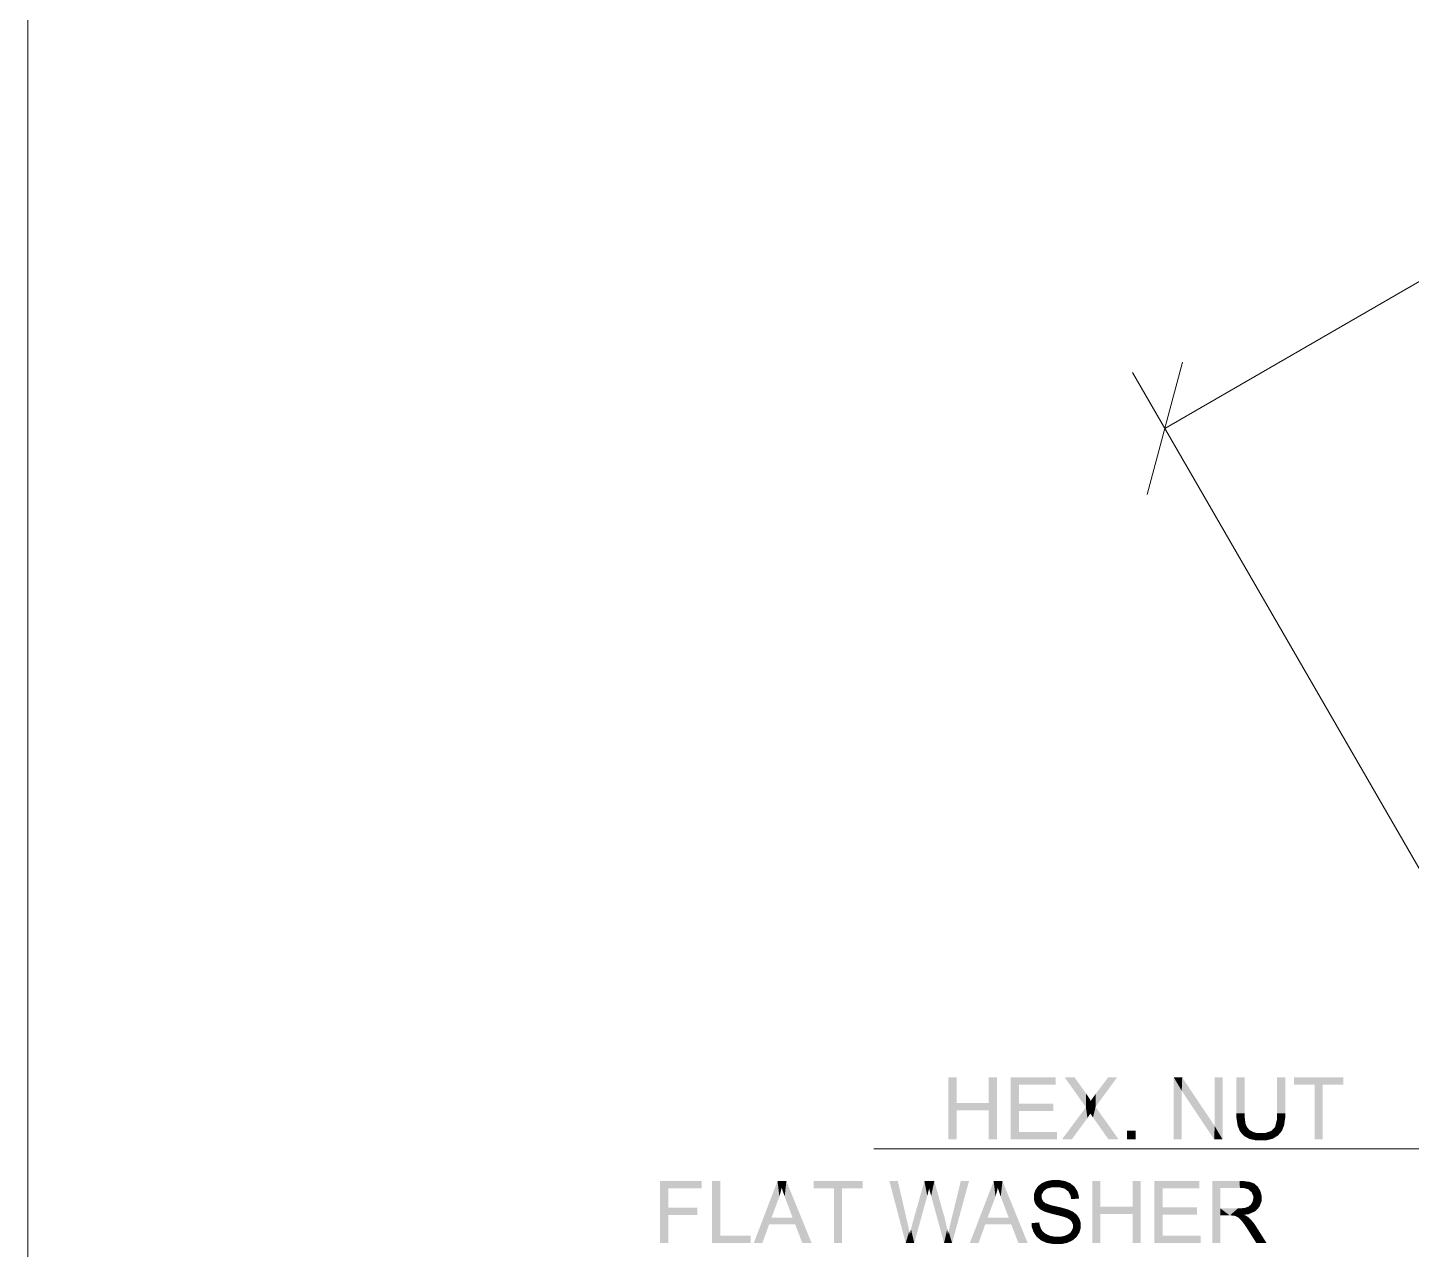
# Model space of a CAD drawing. Header units: millimetres. Extents: x 2 to 579, y 1 to 405.
# Drawn here: x 166.63 to 185.94, y 103.58 to 120.62 of the extents above; entities that cross this region are included whole.
import ezdxf

# ---------------------------------------------------------------- set-up
doc = ezdxf.new("R2010")
doc.units = ezdxf.units.MM
doc.linetypes.add('XKITLINE00', pattern=[0])
doc.layers.add('LinkedObject', color=7, linetype='Continuous', lineweight=0)

# ---------------------------------------------------------------- blocks, each defined once
blk = doc.blocks.new('*A4')
at = {"layer": 'LinkedObject'}
for points in [[(179.591, 105.622), (179.477, 105.113), (179.477, 105.977)], [(179.591, 105.622), (179.477, 105.977), (179.591, 105.977)], [(180.155, 105.977), (180.04, 105.622), (180.04, 105.977)], [(180.04, 105.52), (180.04, 105.622), (180.155, 105.977)], [(180.04, 105.52), (180.155, 105.977), (180.155, 105.113)], [(180.46, 105.611), (180.346, 105.113), (180.346, 105.977)], [(180.46, 105.611), (180.346, 105.977), (180.46, 105.875)], [(180.971, 105.875), (180.346, 105.977), (180.971, 105.977)], [(180.46, 105.875), (180.346, 105.977), (180.971, 105.875)], [(181.238, 105.977), (181.395, 105.561), (181.101, 105.977)], [(181.395, 105.756), (181.395, 105.561), (181.238, 105.977)], [(181.53, 105.567), (181.531, 105.747), (181.829, 105.977)], [(181.829, 105.977), (181.531, 105.747), (181.705, 105.977)], [(182.622, 105.977), (182.732, 105.791), (182.622, 105.113)], [(182.732, 105.791), (182.622, 105.977), (182.739, 105.977)], [(182.732, 105.791), (182.739, 105.977), (183.185, 105.113)], [(183.185, 105.113), (182.739, 105.977), (183.192, 105.299)], [(183.302, 105.977), (183.192, 105.299), (183.192, 105.977)], [(183.302, 105.113), (183.192, 105.299), (183.302, 105.977)], [(183.611, 105.977), (183.496, 105.478), (183.496, 105.977)], [(183.611, 105.478), (183.496, 105.478), (183.611, 105.977)], [(184.176, 105.977), (184.062, 105.478), (184.062, 105.977)], [(184.176, 105.478), (184.062, 105.478), (184.176, 105.977)], [(184.301, 105.977), (184.585, 105.875), (184.301, 105.875)], [(184.699, 105.875), (184.585, 105.875), (184.301, 105.977)], [(184.699, 105.875), (184.301, 105.977), (184.985, 105.977)], [(184.585, 105.113), (184.699, 105.875), (184.699, 105.113)], [(184.585, 105.875), (184.699, 105.875), (184.585, 105.113)], [(184.699, 105.875), (184.985, 105.977), (184.985, 105.875)], [(179.591, 105.52), (179.477, 105.113), (179.591, 105.622)], [(179.591, 105.622), (180.04, 105.52), (179.591, 105.52)], [(180.04, 105.622), (180.04, 105.52), (179.591, 105.622)], [(180.46, 105.509), (180.346, 105.113), (180.46, 105.611)], [(180.939, 105.509), (180.46, 105.611), (180.939, 105.611)], [(180.46, 105.509), (180.46, 105.611), (180.939, 105.509)], [(181.419, 105.722), (181.395, 105.561), (181.395, 105.756)], [(181.454, 105.669), (181.395, 105.561), (181.419, 105.722)], [(181.464, 105.65), (181.395, 105.561), (181.454, 105.669)], [(181.395, 105.561), (181.464, 105.65), (181.53, 105.567)], [(181.478, 105.673), (181.53, 105.567), (181.464, 105.65)], [(181.512, 105.721), (181.53, 105.567), (181.478, 105.673)], [(181.531, 105.747), (181.53, 105.567), (181.512, 105.721)], [(182.622, 105.113), (182.732, 105.791), (182.732, 105.113)], [(179.477, 105.113), (179.591, 105.52), (179.591, 105.113)], [(180.04, 105.52), (180.155, 105.113), (180.04, 105.113)], [(180.46, 105.215), (180.346, 105.113), (180.46, 105.509)], [(181.395, 105.561), (181.417, 105.413), (181.061, 105.113)], [(181.061, 105.113), (181.417, 105.413), (181.198, 105.113)], [(181.53, 105.567), (181.458, 105.475), (181.395, 105.561)], [(181.417, 105.413), (181.395, 105.561), (181.423, 105.421)], [(181.423, 105.421), (181.395, 105.561), (181.444, 105.452)], [(181.444, 105.452), (181.395, 105.561), (181.458, 105.475)], [(181.458, 105.475), (181.53, 105.567), (181.466, 105.461)], [(181.466, 105.461), (181.53, 105.567), (181.484, 105.434)], [(181.484, 105.434), (181.53, 105.567), (181.494, 105.421)], [(181.494, 105.421), (181.53, 105.567), (181.711, 105.113)], [(181.711, 105.113), (181.53, 105.567), (181.852, 105.113)], [(183.611, 105.478), (183.496, 105.409), (183.496, 105.478)], [(183.611, 105.422), (183.496, 105.409), (183.611, 105.478)], [(183.611, 105.422), (183.529, 105.261), (183.496, 105.409)], [(183.621, 105.339), (183.529, 105.261), (183.611, 105.422)], [(184.035, 105.287), (184.176, 105.478), (184.146, 105.271)], [(184.062, 105.397), (184.176, 105.478), (184.035, 105.287)], [(184.176, 105.478), (184.062, 105.397), (184.062, 105.478)], [(184.146, 105.271), (184.176, 105.478), (184.161, 105.309)], [(184.161, 105.309), (184.176, 105.478), (184.176, 105.413)], [(182.091, 105.234), (181.97, 105.113), (181.97, 105.234)], [(182.091, 105.113), (181.97, 105.113), (182.091, 105.234)], [(183.192, 105.299), (183.302, 105.113), (183.185, 105.113)], [(183.496, 105.409), (183.529, 105.261), (183.513, 105.301)], [(183.529, 105.261), (183.621, 105.339), (183.631, 105.312)], [(183.642, 105.286), (183.529, 105.261), (183.631, 105.312)], [(183.642, 105.286), (183.64, 105.14), (183.529, 105.261)], [(183.529, 105.261), (183.64, 105.14), (183.546, 105.222)], [(183.546, 105.222), (183.64, 105.14), (183.601, 105.161)], [(183.678, 105.244), (183.64, 105.14), (183.642, 105.286)], [(183.64, 105.14), (183.678, 105.244), (183.703, 105.23)], [(183.729, 105.216), (183.64, 105.14), (183.703, 105.23)], [(184.04, 105.146), (183.891, 105.201), (183.981, 105.23)], [(184.008, 105.258), (184.078, 105.17), (183.981, 105.23)], [(183.981, 105.23), (184.078, 105.17), (184.04, 105.146)], [(184.146, 105.271), (184.008, 105.258), (184.035, 105.287)], [(184.131, 105.233), (184.008, 105.258), (184.146, 105.271)], [(184.078, 105.17), (184.008, 105.258), (184.131, 105.233)], [(180.346, 105.113), (180.46, 105.215), (180.991, 105.113)], [(180.991, 105.113), (180.46, 105.215), (180.991, 105.215)], [(183.729, 105.216), (183.838, 105.098), (183.64, 105.14)], [(183.64, 105.14), (183.838, 105.098), (183.678, 105.119)], [(183.678, 105.119), (183.838, 105.098), (183.777, 105.098)], [(183.791, 105.201), (183.838, 105.098), (183.729, 105.216)], [(183.838, 105.098), (183.791, 105.201), (183.828, 105.201)], [(183.891, 105.201), (183.838, 105.098), (183.828, 105.201)], [(183.838, 105.098), (183.891, 105.201), (183.901, 105.098)], [(184.001, 105.122), (183.891, 105.201), (184.04, 105.146)], [(183.901, 105.098), (183.891, 105.201), (184.001, 105.122)], [(175.568, 104.162), (175.454, 103.668), (175.454, 104.532)], [(175.568, 104.162), (175.454, 104.532), (175.568, 104.43)], [(176.036, 104.43), (175.454, 104.532), (176.036, 104.532)], [(175.568, 104.43), (175.454, 104.532), (176.036, 104.43)], [(176.294, 104.532), (176.18, 103.668), (176.18, 104.532)], [(176.294, 103.77), (176.18, 103.668), (176.294, 104.532)], [(177.092, 104.532), (177.104, 104.276), (176.761, 103.668)], [(177.104, 104.276), (177.092, 104.532), (177.119, 104.317)], [(177.119, 104.317), (177.092, 104.532), (177.142, 104.4)], [(177.142, 104.4), (177.092, 104.532), (177.151, 104.441)], [(177.216, 104.532), (177.151, 104.441), (177.092, 104.532)], [(177.151, 104.441), (177.216, 104.532), (177.161, 104.406)], [(177.161, 104.406), (177.216, 104.532), (177.192, 104.316)], [(177.192, 104.316), (177.216, 104.532), (177.212, 104.262)], [(177.212, 104.262), (177.216, 104.532), (177.302, 104.023)], [(177.302, 104.023), (177.216, 104.532), (177.338, 103.93)], [(177.338, 103.93), (177.216, 104.532), (177.568, 103.668)], [(177.595, 104.532), (177.879, 104.43), (177.595, 104.43)], [(177.993, 104.43), (177.879, 104.43), (177.595, 104.532)], [(177.993, 104.43), (177.595, 104.532), (178.279, 104.532)], [(177.993, 104.43), (178.279, 104.532), (178.279, 104.43)], [(178.771, 104.532), (178.881, 103.668), (178.653, 104.532)], [(178.902, 103.965), (178.881, 103.668), (178.771, 104.532)], [(179.142, 104.532), (179.182, 104.326), (178.977, 103.948)], [(179.182, 104.326), (179.142, 104.532), (179.187, 104.347)], [(179.187, 104.347), (179.142, 104.532), (179.2, 104.398)], [(179.2, 104.398), (179.142, 104.532), (179.208, 104.428)], [(179.28, 104.532), (179.208, 104.428), (179.142, 104.532)], [(179.208, 104.428), (179.28, 104.532), (179.21, 104.418)], [(179.21, 104.418), (179.28, 104.532), (179.224, 104.367)], [(179.224, 104.367), (179.28, 104.532), (179.236, 104.326)], [(179.236, 104.326), (179.28, 104.532), (179.403, 104.094)], [(179.764, 104.532), (179.514, 103.977), (179.649, 104.532)], [(179.528, 103.668), (179.514, 103.977), (179.764, 104.532)], [(180.108, 104.532), (180.119, 104.276), (179.776, 103.668)], [(180.119, 104.276), (180.108, 104.532), (180.134, 104.317)], [(180.134, 104.317), (180.108, 104.532), (180.157, 104.4)], [(180.157, 104.4), (180.108, 104.532), (180.166, 104.441)], [(180.231, 104.532), (180.166, 104.441), (180.108, 104.532)], [(180.166, 104.441), (180.231, 104.532), (180.176, 104.406)], [(180.176, 104.406), (180.231, 104.532), (180.207, 104.316)], [(180.207, 104.316), (180.231, 104.532), (180.227, 104.262)], [(180.227, 104.262), (180.231, 104.532), (180.318, 104.023)], [(180.318, 104.023), (180.231, 104.532), (180.353, 103.93)], [(180.353, 103.93), (180.231, 104.532), (180.583, 103.668)], [(180.725, 104.459), (180.826, 104.408), (180.706, 104.431)], [(180.779, 104.502), (180.826, 104.408), (180.725, 104.459)], [(180.85, 104.427), (180.779, 104.502), (180.815, 104.517)], [(180.826, 104.408), (180.779, 104.502), (180.85, 104.427)], [(180.85, 104.532), (180.926, 104.446), (180.815, 104.517)], [(180.815, 104.517), (180.926, 104.446), (180.85, 104.427)], [(180.929, 104.547), (180.926, 104.446), (180.85, 104.532)], [(180.973, 104.547), (180.926, 104.446), (180.929, 104.547)], [(180.926, 104.446), (180.973, 104.547), (180.977, 104.446)], [(180.973, 104.547), (181.027, 104.446), (180.977, 104.446)], [(181.106, 104.531), (180.973, 104.547), (181.021, 104.547)], [(181.142, 104.516), (180.973, 104.547), (181.106, 104.531)], [(181.102, 104.425), (180.973, 104.547), (181.142, 104.516)], [(181.027, 104.446), (180.973, 104.547), (181.102, 104.425)], [(181.142, 104.516), (181.128, 104.404), (181.102, 104.425)], [(181.179, 104.5), (181.128, 104.404), (181.142, 104.516)], [(181.128, 104.404), (181.179, 104.5), (181.153, 104.383)], [(181.153, 104.383), (181.179, 104.5), (181.255, 104.425)], [(181.255, 104.425), (181.179, 104.5), (181.235, 104.455)], [(181.597, 104.177), (181.483, 103.668), (181.483, 104.532)], [(181.597, 104.177), (181.483, 104.532), (181.597, 104.532)], [(182.16, 104.532), (182.046, 104.177), (182.046, 104.532)], [(182.046, 104.075), (182.046, 104.177), (182.16, 104.532)], [(182.046, 104.075), (182.16, 104.532), (182.16, 103.668)], [(182.466, 104.166), (182.352, 103.668), (182.352, 104.532)], [(182.466, 104.166), (182.352, 104.532), (182.466, 104.43)], [(182.977, 104.43), (182.352, 104.532), (182.977, 104.532)], [(182.466, 104.43), (182.352, 104.532), (182.977, 104.43)], [(183.271, 104.151), (183.157, 103.668), (183.157, 104.532)], [(183.157, 104.532), (183.271, 104.437), (183.271, 104.151)], [(183.544, 104.437), (183.157, 104.532), (183.539, 104.532)], [(183.271, 104.437), (183.157, 104.532), (183.544, 104.437)], [(183.539, 104.532), (183.592, 104.437), (183.544, 104.437)], [(183.684, 104.52), (183.539, 104.532), (183.597, 104.532)], [(183.714, 104.509), (183.539, 104.532), (183.684, 104.52)], [(183.662, 104.417), (183.539, 104.532), (183.714, 104.509)], [(183.592, 104.437), (183.539, 104.532), (183.662, 104.417)], [(183.714, 104.509), (183.684, 104.397), (183.662, 104.417)], [(183.744, 104.497), (183.684, 104.397), (183.714, 104.509)], [(183.684, 104.397), (183.744, 104.497), (183.706, 104.378)], [(183.706, 104.378), (183.744, 104.497), (183.81, 104.427)], [(183.81, 104.427), (183.744, 104.497), (183.792, 104.456)], [(176.761, 103.668), (177.104, 104.276), (177.009, 104.023)], [(177.879, 103.668), (177.993, 104.43), (177.993, 103.668)], [(177.879, 104.43), (177.993, 104.43), (177.879, 103.668)], [(178.977, 103.948), (179.182, 104.326), (179, 103.668)], [(179.403, 104.094), (179.416, 103.668), (179.236, 104.326)], [(179.776, 103.668), (180.119, 104.276), (180.024, 104.023)], [(180.706, 104.431), (180.669, 104.308), (180.688, 104.402)], [(180.803, 104.389), (180.669, 104.308), (180.706, 104.431)], [(180.688, 104.402), (180.669, 104.308), (180.669, 104.341)], [(180.779, 104.343), (180.669, 104.308), (180.803, 104.389)], [(180.669, 104.308), (180.779, 104.343), (180.779, 104.316)], [(180.779, 104.293), (180.669, 104.308), (180.779, 104.316)], [(180.669, 104.308), (180.779, 104.293), (180.669, 104.279)], [(180.669, 104.279), (180.779, 104.293), (180.684, 104.225)], [(180.684, 104.225), (180.779, 104.293), (180.699, 104.201)], [(180.699, 104.201), (180.779, 104.293), (180.796, 104.254)], [(180.796, 104.254), (180.761, 104.136), (180.699, 104.201)], [(180.706, 104.431), (180.826, 104.408), (180.803, 104.389)], [(180.812, 104.239), (180.761, 104.136), (180.796, 104.254)], [(181.255, 104.425), (181.183, 104.321), (181.153, 104.383)], [(181.275, 104.395), (181.183, 104.321), (181.255, 104.425)], [(181.296, 104.326), (181.183, 104.321), (181.275, 104.395)], [(181.297, 104.288), (181.183, 104.321), (181.296, 104.326)], [(181.183, 104.321), (181.297, 104.288), (181.188, 104.28)], [(183.81, 104.427), (183.729, 104.327), (183.706, 104.378)], [(183.717, 104.237), (183.846, 104.296), (183.787, 104.141)], [(183.729, 104.276), (183.846, 104.296), (183.717, 104.237)], [(183.828, 104.397), (183.729, 104.327), (183.81, 104.427)], [(183.846, 104.332), (183.729, 104.327), (183.828, 104.397)], [(183.846, 104.296), (183.729, 104.327), (183.846, 104.332)], [(183.729, 104.327), (183.846, 104.296), (183.729, 104.297)], [(183.846, 104.296), (183.729, 104.276), (183.729, 104.297)], [(183.787, 104.141), (183.846, 104.296), (183.816, 104.173)], [(183.816, 104.173), (183.846, 104.296), (183.846, 104.25)], [(175.568, 104.06), (175.454, 103.668), (175.568, 104.162)], [(175.454, 103.668), (175.568, 104.06), (175.568, 103.668)], [(175.973, 104.06), (175.568, 104.162), (175.973, 104.162)], [(175.568, 104.06), (175.568, 104.162), (175.973, 104.06)], [(179.426, 104.013), (179.416, 103.668), (179.403, 104.094)], [(180.699, 104.201), (180.761, 104.136), (180.715, 104.177)], [(180.761, 104.136), (180.812, 104.239), (180.791, 104.12)], [(180.791, 104.12), (180.812, 104.239), (180.829, 104.224)], [(180.791, 104.12), (180.829, 104.224), (180.815, 104.108)], [(180.815, 104.108), (180.829, 104.224), (180.898, 104.081)], [(180.898, 104.081), (180.829, 104.224), (180.915, 104.193)], [(180.898, 104.081), (180.915, 104.193), (180.958, 104.066)], [(180.958, 104.066), (180.915, 104.193), (180.985, 104.178)], [(180.958, 104.066), (180.985, 104.178), (181.017, 104.052)], [(181.017, 104.052), (180.985, 104.178), (181.054, 104.162)], [(181.017, 104.052), (181.054, 104.162), (181.094, 104.031)], [(181.094, 104.031), (181.054, 104.162), (181.112, 104.024)], [(181.112, 104.024), (181.054, 104.162), (181.139, 104.014)], [(181.15, 104.134), (181.139, 104.014), (181.054, 104.162)], [(181.176, 104.123), (181.139, 104.014), (181.15, 104.134)], [(181.139, 104.014), (181.176, 104.123), (181.178, 103.988)], [(181.178, 103.988), (181.176, 104.123), (181.214, 104.105)], [(181.178, 103.988), (181.214, 104.105), (181.19, 103.973)], [(181.19, 103.973), (181.214, 104.105), (181.202, 103.958)], [(181.214, 104.105), (181.287, 104.035), (181.202, 103.958)], [(181.287, 104.035), (181.214, 104.105), (181.269, 104.061)], [(181.597, 104.075), (181.483, 103.668), (181.597, 104.177)], [(181.483, 103.668), (181.597, 104.075), (181.597, 103.668)], [(181.597, 104.177), (182.046, 104.075), (181.597, 104.075)], [(182.046, 104.177), (182.046, 104.075), (181.597, 104.177)], [(182.046, 104.075), (182.16, 103.668), (182.046, 103.668)], [(182.466, 104.064), (182.352, 103.668), (182.466, 104.166)], [(182.466, 103.77), (182.352, 103.668), (182.466, 104.064)], [(182.945, 104.064), (182.466, 104.166), (182.945, 104.166)], [(182.466, 104.064), (182.466, 104.166), (182.945, 104.064)], [(183.271, 104.151), (183.271, 104.052), (183.157, 103.668)], [(183.403, 104.052), (183.271, 104.151), (183.516, 104.151)], [(183.271, 104.052), (183.271, 104.151), (183.403, 104.052)], [(183.403, 104.052), (183.516, 104.151), (183.425, 104.052)], [(183.425, 104.052), (183.516, 104.151), (183.457, 104.05)], [(183.457, 104.05), (183.516, 104.151), (183.467, 104.048)], [(183.467, 104.048), (183.516, 104.151), (183.48, 104.044)], [(183.48, 104.044), (183.516, 104.151), (183.506, 104.033)], [(183.506, 104.033), (183.516, 104.151), (183.555, 104.151)], [(183.506, 104.033), (183.555, 104.151), (183.519, 104.025)], [(183.555, 104.151), (183.603, 104.061), (183.519, 104.025)], [(183.519, 104.025), (183.603, 104.061), (183.531, 104.016)], [(183.603, 104.061), (183.56, 103.987), (183.531, 104.016)], [(183.616, 104.159), (183.603, 104.061), (183.555, 104.151)], [(183.626, 104.05), (183.56, 103.987), (183.603, 104.061)], [(183.603, 104.061), (183.616, 104.159), (183.665, 104.07)], [(183.638, 104.167), (183.787, 104.141), (183.616, 104.159)], [(183.757, 104.11), (183.616, 104.159), (183.787, 104.141)], [(183.665, 104.07), (183.616, 104.159), (183.757, 104.11)], [(183.661, 104.175), (183.787, 104.141), (183.638, 104.167)], [(183.787, 104.141), (183.661, 104.175), (183.694, 104.201)], [(183.706, 104.219), (183.787, 104.141), (183.694, 104.201)], [(183.717, 104.237), (183.787, 104.141), (183.706, 104.219)], [(176.976, 103.93), (176.761, 103.668), (177.009, 104.023)], [(176.761, 103.668), (176.976, 103.93), (176.881, 103.668)], [(177.009, 104.023), (177.338, 103.93), (176.976, 103.93)], [(177.302, 104.023), (177.338, 103.93), (177.009, 104.023)], [(177.338, 103.93), (177.568, 103.668), (177.438, 103.668)], [(178.913, 103.921), (178.881, 103.668), (178.902, 103.965)], [(178.931, 103.833), (178.881, 103.668), (178.913, 103.921)], [(178.974, 103.938), (179, 103.668), (178.955, 103.858)], [(178.977, 103.948), (179, 103.668), (178.974, 103.938)], [(179.46, 103.86), (179.416, 103.668), (179.426, 104.013)], [(179.501, 103.924), (179.528, 103.668), (179.479, 103.83)], [(179.514, 103.977), (179.528, 103.668), (179.501, 103.924)], [(179.992, 103.93), (179.776, 103.668), (180.024, 104.023)], [(179.776, 103.668), (179.992, 103.93), (179.897, 103.668)], [(180.024, 104.023), (180.353, 103.93), (179.992, 103.93)], [(180.318, 104.023), (180.353, 103.93), (180.024, 104.023)], [(180.353, 103.93), (180.583, 103.668), (180.453, 103.668)], [(180.749, 103.922), (180.637, 103.945), (180.745, 103.955)], [(180.637, 103.945), (180.685, 103.79), (180.638, 103.902)], [(180.749, 103.922), (180.685, 103.79), (180.637, 103.945)], [(180.638, 103.902), (180.685, 103.79), (180.662, 103.825)], [(180.767, 103.869), (180.685, 103.79), (180.749, 103.922)], [(180.685, 103.79), (180.767, 103.869), (180.707, 103.756)], [(180.707, 103.756), (180.767, 103.869), (180.769, 103.705)], [(180.781, 103.848), (180.769, 103.705), (180.767, 103.869)], [(181.201, 103.845), (181.323, 103.912), (181.304, 103.812)], [(181.214, 103.882), (181.323, 103.912), (181.201, 103.845)], [(181.202, 103.958), (181.287, 104.035), (181.214, 103.923)], [(181.214, 103.923), (181.287, 104.035), (181.305, 104.008)], [(181.214, 103.923), (181.305, 104.008), (181.214, 103.902)], [(181.214, 103.902), (181.305, 104.008), (181.214, 103.882)], [(181.305, 104.008), (181.323, 103.912), (181.214, 103.882)], [(181.304, 103.812), (181.323, 103.912), (181.323, 103.877)], [(181.323, 103.912), (181.305, 104.008), (181.323, 103.947)], [(183.157, 103.668), (183.271, 104.052), (183.271, 103.668)], [(183.56, 103.987), (183.626, 104.05), (183.577, 103.967)], [(183.577, 103.967), (183.626, 104.05), (183.593, 103.946)], [(183.593, 103.946), (183.626, 104.05), (183.672, 104.018)], [(183.672, 104.018), (183.634, 103.887), (183.593, 103.946)], [(183.672, 104.018), (183.626, 104.05), (183.66, 104.029)], [(183.697, 103.995), (183.634, 103.887), (183.672, 104.018)], [(183.744, 103.938), (183.634, 103.887), (183.697, 103.995)], [(183.634, 103.887), (183.744, 103.938), (183.659, 103.848)], [(183.659, 103.848), (183.744, 103.938), (183.767, 103.903)], [(183.659, 103.848), (183.767, 103.903), (183.773, 103.668)], [(183.773, 103.668), (183.767, 103.903), (183.916, 103.668)], [(176.18, 103.668), (176.294, 103.77), (176.719, 103.668)], [(176.719, 103.668), (176.294, 103.77), (176.719, 103.77)], [(178.938, 103.789), (178.881, 103.668), (178.931, 103.833)], [(178.938, 103.789), (179, 103.668), (178.881, 103.668)], [(178.955, 103.858), (179, 103.668), (178.938, 103.789)], [(179.47, 103.789), (179.416, 103.668), (179.46, 103.86)], [(179.47, 103.789), (179.528, 103.668), (179.416, 103.668)], [(179.479, 103.83), (179.528, 103.668), (179.47, 103.789)], [(180.795, 103.827), (180.769, 103.705), (180.781, 103.848)], [(180.795, 103.827), (180.809, 103.687), (180.769, 103.705)], [(180.838, 103.794), (180.809, 103.687), (180.795, 103.827)], [(180.809, 103.687), (180.838, 103.794), (180.848, 103.67)], [(180.867, 103.781), (180.848, 103.67), (180.838, 103.794)], [(180.897, 103.768), (180.848, 103.67), (180.867, 103.781)], [(180.897, 103.768), (180.946, 103.653), (180.848, 103.67)], [(180.963, 103.755), (180.946, 103.653), (180.897, 103.768)], [(180.963, 103.755), (181.005, 103.653), (180.946, 103.653)], [(181, 103.755), (181.005, 103.653), (180.963, 103.755)], [(181, 103.755), (181.051, 103.653), (181.005, 103.653)], [(181.032, 103.755), (181.051, 103.653), (181, 103.755)], [(181.09, 103.765), (181.171, 103.687), (181.032, 103.755)], [(181.032, 103.755), (181.171, 103.687), (181.051, 103.653)], [(181.051, 103.653), (181.171, 103.687), (181.134, 103.67)], [(181.115, 103.775), (181.264, 103.752), (181.09, 103.765)], [(181.208, 103.704), (181.09, 103.765), (181.264, 103.752)], [(181.171, 103.687), (181.09, 103.765), (181.208, 103.704)], [(181.14, 103.785), (181.264, 103.752), (181.115, 103.775)], [(181.177, 103.811), (181.284, 103.782), (181.14, 103.785)], [(181.14, 103.785), (181.284, 103.782), (181.264, 103.752)], [(181.189, 103.828), (181.304, 103.812), (181.177, 103.811)], [(181.284, 103.782), (181.177, 103.811), (181.304, 103.812)], [(181.201, 103.845), (181.304, 103.812), (181.189, 103.828)], [(182.352, 103.668), (182.466, 103.77), (182.997, 103.668)], [(182.997, 103.668), (182.466, 103.77), (182.997, 103.77)]]:
    blk.add_hatch(color=7, dxfattribs=at).paths.add_polyline_path(points, flags=17)
at = {"layer": 'LinkedObject', "color": 2, "linetype": 'XKITLINE00', "lineweight": 0}
blk.add_line((166.63, 72.873), (166.63, 144.365), dxfattribs=at)
at = {"layer": 'LinkedObject', "color": 6, "linetype": 'XKITLINE00', "lineweight": 0}
for p, q in [((182.496, 115.028), (223.889, 138.952)), ((182.742, 115.951), (182.249, 114.106)), ((186.402, 108.27), (182.045, 115.808)), ((187.976, 104.98), (178.434, 104.98))]:
    blk.add_line(p, q, dxfattribs=at)

msp = doc.modelspace()

# ---------------------------------------------------------------- block references
at = {"lineweight": 0}
msp.add_blockref('*A4', (0, 0), dxfattribs=at)

doc.saveas('drawing.dxf')
